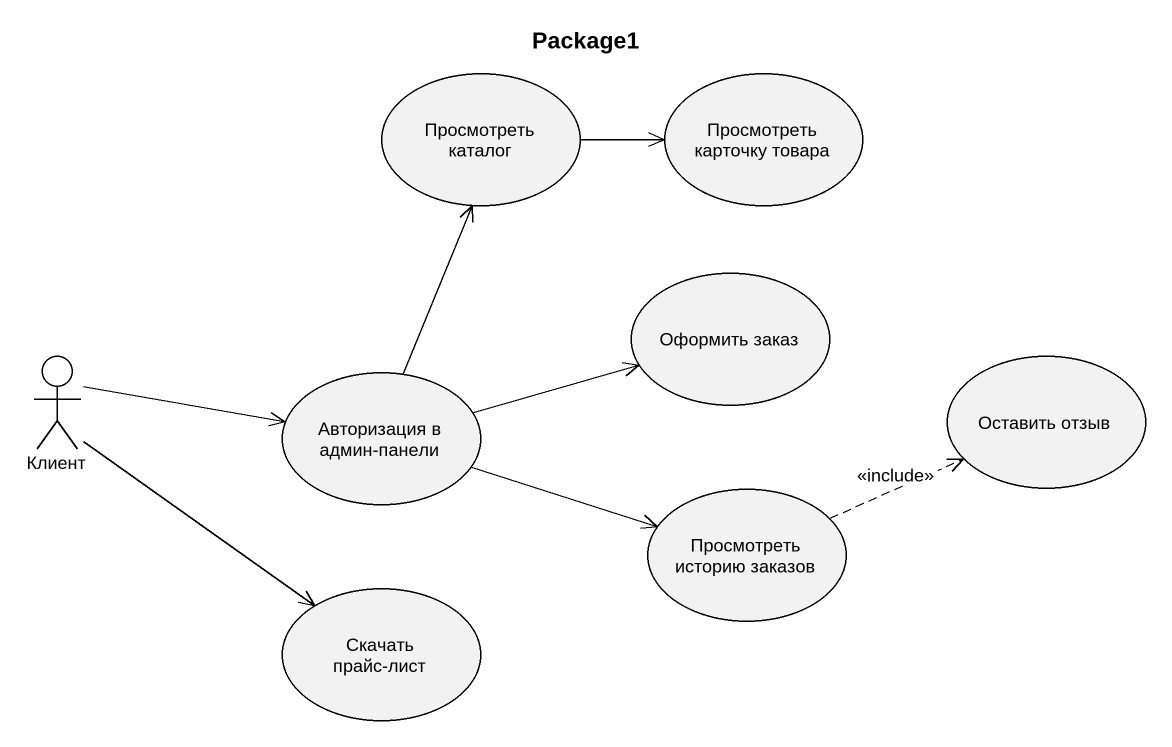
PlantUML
@startuml
title Package1
usecase "Просмотреть каталог" as Просмотреть_каталог
usecase "Просмотреть карточку товара" as Просмотреть_карточку_товара
usecase "Оформить заказ" as Оформить_заказ
actor Клиент
usecase "Авторизация в админ-панели" as Авторизация_в_админ_панели
usecase "Оставить отзыв" as Оставить_отзыв
usecase "Просмотреть историю заказов" as Просмотреть_историю_заказов
usecase "Скачать прайс-лист" as Скачать_прайс_лист
Просмотреть_каталог -right-> Просмотреть_карточку_товара
Клиент -right-> Авторизация_в_админ_панели
Клиент --> Скачать_прайс_лист
Авторизация_в_админ_панели -up-> Просмотреть_каталог
Авторизация_в_админ_панели -right-> Оформить_заказ
Авторизация_в_админ_панели -right-> Просмотреть_историю_заказов
Просмотреть_историю_заказов .right.> Оставить_отзыв : <<include>>
@enduml
